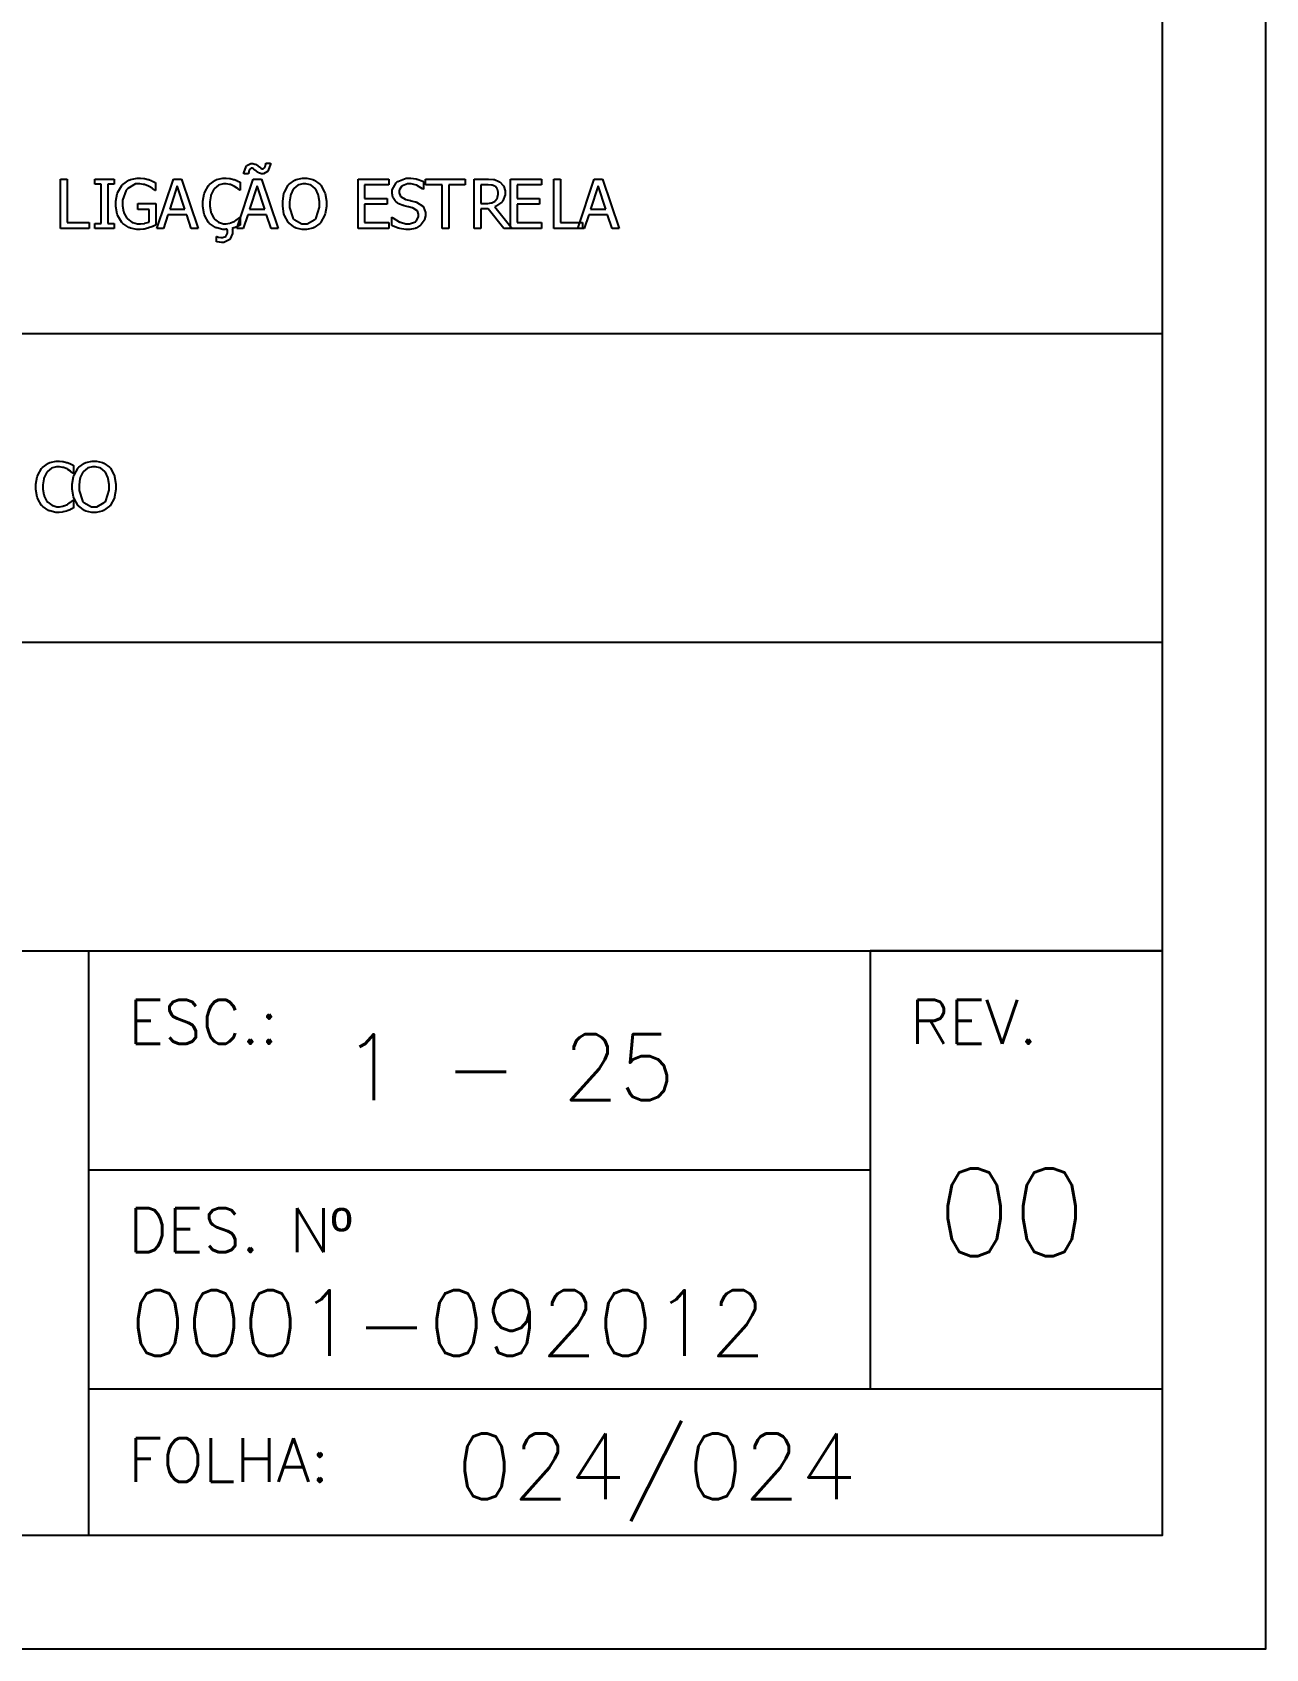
# Model space of a CAD drawing. Header units: millimetres. Extents: x 1974 to 2099, y 1386 to 1555.
# Drawn here: x 2094.91 to 2099.13, y 1470.58 to 1476.12 of the extents above; entities that cross this region are included whole.
import ezdxf

# ---------------------------------------------------------------- set-up
doc = ezdxf.new("R2010")
doc.units = ezdxf.units.MM
for name, color, linetype in [('MARGEM', 1, 'Continuous'), ('TEXTO', 4, 'Continuous'), ('TIMBRE', 7, 'Continuous')]:
    doc.layers.add(name, color=color, linetype=linetype)
doc.styles.add('ROMANS', font='romans.shx', dxfattribs={"height": 37})

msp = doc.modelspace()

# ---------------------------------------------------------------- linework, layer by layer
msp.add_line((2098.7779, 1472.9723), (2097.7779, 1472.9723))
at = {"layer": 'MARGEM', "color": 7}
msp.add_lwpolyline([(2069.4316, 1470.5843), (2099.1316, 1470.5843), (2099.1316, 1491.6093), (2069.4316, 1491.6093)], close=True, dxfattribs=at)
at = {"layer": 'TEXTO', "color": 0}
for p, q in [((2095.6342, 1475.6323), (2095.6344, 1475.6352)), ((2095.6503, 1475.6323), (2095.6342, 1475.6323)), ((2095.6344, 1475.6352), (2095.6417, 1475.6572)), ((2095.6417, 1475.6572), (2095.6429, 1475.6587)), ((2095.6429, 1475.6587), (2095.6441, 1475.6602)), ((2095.6441, 1475.6602), (2095.6576, 1475.6676)), ((2095.6526, 1475.6452), (2095.6503, 1475.6338)), ((2095.6503, 1475.6338), (2095.6503, 1475.6323)), ((2095.6528, 1475.6461), (2095.6526, 1475.6452)), ((2095.6534, 1475.6469), (2095.6528, 1475.6461)), ((2095.6588, 1475.6511), (2095.6534, 1475.6469)), ((2095.6576, 1475.6676), (2095.6623, 1475.6676)), ((2095.6608, 1475.6511), (2095.6588, 1475.6511)), ((2095.6623, 1475.6511), (2095.6608, 1475.6511)), ((2095.6623, 1475.6676), (2095.6648, 1475.6676)), ((2095.6672, 1475.6492), (2095.6623, 1475.6511)), ((2095.6648, 1475.6676), (2095.672, 1475.6658)), ((2095.6677, 1475.6487), (2095.6672, 1475.6492)), ((2095.6685, 1475.6483), (2095.6677, 1475.6487)), ((2095.6757, 1475.6424), (2095.6685, 1475.6483)), ((2095.672, 1475.6658), (2095.6729, 1475.6654)), ((2095.6729, 1475.6654), (2095.6737, 1475.6651)), ((2095.6737, 1475.6651), (2095.6817, 1475.6597)), ((2095.6765, 1475.6416), (2095.6757, 1475.6424)), ((2095.6772, 1475.6409), (2095.6765, 1475.6416)), ((2095.6854, 1475.6353), (2095.6772, 1475.6409)), ((2095.6817, 1475.6597), (2095.6827, 1475.6589)), ((2095.6827, 1475.6589), (2095.6834, 1475.6582)), ((2095.6834, 1475.6582), (2095.6906, 1475.6525)), ((2095.6861, 1475.6349), (2095.6854, 1475.6353)), ((2095.6871, 1475.6346), (2095.6861, 1475.6349)), ((2095.6943, 1475.6328), (2095.6871, 1475.6346)), ((2095.6906, 1475.6525), (2095.6913, 1475.6521)), ((2095.6913, 1475.6521), (2095.6921, 1475.6517)), ((2095.6921, 1475.6517), (2095.6968, 1475.6498)), ((2095.697, 1475.6328), (2095.6943, 1475.6328)), ((2095.6968, 1475.6498), (2095.6986, 1475.6498)), ((2095.7015, 1475.6328), (2095.697, 1475.6328)), ((2095.6986, 1475.6498), (2095.7005, 1475.6498)), ((2095.7005, 1475.6498), (2095.7057, 1475.6541)), ((2095.7152, 1475.6402), (2095.7015, 1475.6328)), ((2095.7057, 1475.6541), (2095.7062, 1475.6549)), ((2095.7062, 1475.6549), (2095.7067, 1475.6558)), ((2095.7067, 1475.6558), (2095.709, 1475.6668)), ((2095.709, 1475.6668), (2095.7092, 1475.6682)), ((2095.7092, 1475.6682), (2095.7251, 1475.6682)), ((2095.7092, 1475.6682), (2095.7092, 1475.6682)), ((2095.7164, 1475.6416), (2095.7152, 1475.6402)), ((2095.7176, 1475.6432), (2095.7164, 1475.6416)), ((2095.7249, 1475.6653), (2095.7176, 1475.6432)), ((2095.7251, 1475.6682), (2095.7249, 1475.6653)), ((2095.0066, 1475.4453), (2095.0066, 1475.6142)), ((2095.0066, 1475.6142), (2095.029, 1475.6142)), ((2095.029, 1475.6142), (2095.029, 1475.4653)), ((2095.1241, 1475.5969), (2095.1241, 1475.6142)), ((2095.1241, 1475.6142), (2095.1896, 1475.6142)), ((2095.1457, 1475.5969), (2095.1241, 1475.5969)), ((2095.1457, 1475.4625), (2095.1457, 1475.5969)), ((2095.1896, 1475.5969), (2095.1683, 1475.5969)), ((2095.1683, 1475.5969), (2095.1683, 1475.4625)), ((2095.1896, 1475.6142), (2095.1896, 1475.5969)), ((2095.2023, 1475.5691), (2095.216, 1475.5922)), ((2095.216, 1475.5922), (2095.2177, 1475.5941)), ((2095.2177, 1475.5941), (2095.2194, 1475.5959)), ((2095.2316, 1475.5764), (2095.2189, 1475.5421)), ((2095.2194, 1475.5959), (2095.2405, 1475.6103)), ((2095.2341, 1475.5794), (2095.2316, 1475.5764)), ((2095.2366, 1475.5825), (2095.2341, 1475.5794)), ((2095.2636, 1475.5978), (2095.2366, 1475.5825)), ((2095.2405, 1475.6103), (2095.2431, 1475.6113)), ((2095.2431, 1475.6113), (2095.2457, 1475.6123)), ((2095.2457, 1475.6123), (2095.2683, 1475.6173)), ((2095.2733, 1475.5978), (2095.2636, 1475.5978)), ((2095.2683, 1475.6173), (2095.2761, 1475.6173)), ((2095.2779, 1475.5978), (2095.2733, 1475.5978)), ((2095.2761, 1475.6173), (2095.2803, 1475.6173)), ((2095.2909, 1475.5959), (2095.2779, 1475.5978)), ((2095.2803, 1475.6173), (2095.2912, 1475.6162)), ((2095.2925, 1475.5955), (2095.2909, 1475.5959)), ((2095.2912, 1475.6162), (2095.2925, 1475.616)), ((2095.2925, 1475.616), (2095.2937, 1475.6158)), ((2095.294, 1475.5952), (2095.2925, 1475.5955)), ((2095.2937, 1475.6158), (2095.3062, 1475.613)), ((2095.3071, 1475.5905), (2095.294, 1475.5952)), ((2095.3062, 1475.613), (2095.3073, 1475.6126)), ((2095.3081, 1475.5899), (2095.3071, 1475.5905)), ((2095.3073, 1475.6126), (2095.3083, 1475.6123)), ((2095.3096, 1475.5893), (2095.3081, 1475.5899)), ((2095.3083, 1475.6123), (2095.319, 1475.6084)), ((2095.32, 1475.5832), (2095.3096, 1475.5893)), ((2095.319, 1475.6084), (2095.3203, 1475.6079)), ((2095.3208, 1475.5826), (2095.32, 1475.5832)), ((2095.3203, 1475.6079), (2095.3213, 1475.6074)), ((2095.3215, 1475.5821), (2095.3208, 1475.5826)), ((2095.3213, 1475.6074), (2095.3307, 1475.6031)), ((2095.3288, 1475.5762), (2095.3215, 1475.5821)), ((2095.3307, 1475.6031), (2095.3315, 1475.6027)), ((2095.3315, 1475.6027), (2095.3315, 1475.5755)), ((2095.3362, 1475.4453), (2095.393, 1475.6142)), ((2095.4062, 1475.5913), (2095.3804, 1475.5116)), ((2095.393, 1475.6142), (2095.4206, 1475.6142)), ((2095.4323, 1475.5116), (2095.4062, 1475.5913)), ((2095.4206, 1475.6142), (2095.4777, 1475.4453)), ((2095.4998, 1475.5691), (2095.513, 1475.592)), ((2095.513, 1475.592), (2095.5147, 1475.594)), ((2095.5147, 1475.594), (2095.5165, 1475.5959)), ((2095.5165, 1475.5959), (2095.5364, 1475.6103)), ((2095.5309, 1475.5792), (2095.5217, 1475.5612)), ((2095.5321, 1475.5806), (2095.5309, 1475.5792)), ((2095.5331, 1475.5821), (2095.5321, 1475.5806)), ((2095.5473, 1475.5929), (2095.5331, 1475.5821)), ((2095.5364, 1475.6103), (2095.5386, 1475.6113)), ((2095.5386, 1475.6113), (2095.5408, 1475.6123)), ((2095.5408, 1475.6123), (2095.5624, 1475.6173)), ((2095.549, 1475.5936), (2095.5473, 1475.5929)), ((2095.5505, 1475.5944), (2095.549, 1475.5936)), ((2095.5642, 1475.598), (2095.5505, 1475.5944)), ((2095.5624, 1475.6173), (2095.5697, 1475.6173)), ((2095.5694, 1475.598), (2095.5642, 1475.598)), ((2095.5736, 1475.598), (2095.5694, 1475.598)), ((2095.5697, 1475.6173), (2095.5736, 1475.6173)), ((2095.5736, 1475.6173), (2095.5843, 1475.6162)), ((2095.5858, 1475.5962), (2095.5736, 1475.598)), ((2095.5843, 1475.6162), (2095.5855, 1475.616)), ((2095.5855, 1475.616), (2095.5868, 1475.6158)), ((2095.587, 1475.5958), (2095.5858, 1475.5962)), ((2095.5868, 1475.6158), (2095.5985, 1475.6132)), ((2095.5882, 1475.5954), (2095.587, 1475.5958)), ((2095.5999, 1475.5906), (2095.5882, 1475.5954)), ((2095.5985, 1475.6132), (2095.5994, 1475.6128)), ((2095.5994, 1475.6128), (2095.6002, 1475.6125)), ((2095.6012, 1475.59), (2095.5999, 1475.5906)), ((2095.6002, 1475.6125), (2095.6096, 1475.609)), ((2095.6022, 1475.5894), (2095.6012, 1475.59)), ((2095.6116, 1475.5831), (2095.6022, 1475.5894)), ((2095.6094, 1475.4453), (2095.6662, 1475.6142)), ((2095.6096, 1475.609), (2095.6106, 1475.6085)), ((2095.6106, 1475.6085), (2095.6113, 1475.6082)), ((2095.6113, 1475.6082), (2095.6208, 1475.6035)), ((2095.6123, 1475.5824), (2095.6116, 1475.5831)), ((2095.6131, 1475.5819), (2095.6123, 1475.5824)), ((2095.6196, 1475.5763), (2095.6131, 1475.5819)), ((2095.6201, 1475.5758), (2095.6196, 1475.5763)), ((2095.6208, 1475.6035), (2095.6218, 1475.6029)), ((2095.6218, 1475.6029), (2095.6218, 1475.5758)), ((2095.6796, 1475.5913), (2095.6536, 1475.5116)), ((2095.6662, 1475.6142), (2095.6938, 1475.6142)), ((2095.7057, 1475.5116), (2095.6796, 1475.5913)), ((2095.6938, 1475.6142), (2095.7509, 1475.4453)), ((2095.773, 1475.5698), (2095.7854, 1475.5929)), ((2095.7854, 1475.5929), (2095.7872, 1475.5947)), ((2095.7872, 1475.5947), (2095.7887, 1475.5967)), ((2095.7887, 1475.5967), (2095.8083, 1475.6109)), ((2095.8028, 1475.5794), (2095.7944, 1475.5614)), ((2095.8041, 1475.5808), (2095.8028, 1475.5794)), ((2095.8054, 1475.5823), (2095.8041, 1475.5808)), ((2095.8187, 1475.5933), (2095.8054, 1475.5823)), ((2095.8083, 1475.6109), (2095.8108, 1475.6118)), ((2095.8108, 1475.6118), (2095.813, 1475.6128)), ((2095.813, 1475.6128), (2095.8344, 1475.6176)), ((2095.8202, 1475.594), (2095.8187, 1475.5933)), ((2095.8217, 1475.5947), (2095.8202, 1475.594)), ((2095.8361, 1475.5982), (2095.8217, 1475.5947)), ((2095.8344, 1475.6176), (2095.8416, 1475.6176)), ((2095.8416, 1475.5982), (2095.8361, 1475.5982)), ((2095.8416, 1475.6176), (2095.8493, 1475.6176)), ((2095.8465, 1475.5982), (2095.8416, 1475.5982)), ((2095.8612, 1475.5947), (2095.8465, 1475.5982)), ((2095.8493, 1475.6176), (2095.8701, 1475.6127)), ((2095.8629, 1475.5939), (2095.8612, 1475.5947)), ((2095.8644, 1475.5932), (2095.8629, 1475.5939)), ((2095.8779, 1475.5822), (2095.8644, 1475.5932)), ((2095.8701, 1475.6127), (2095.8727, 1475.6116)), ((2095.8727, 1475.6116), (2095.8748, 1475.6107)), ((2095.8748, 1475.6107), (2095.8942, 1475.5966)), ((2095.8791, 1475.5808), (2095.8779, 1475.5822)), ((2095.8801, 1475.5794), (2095.8791, 1475.5808)), ((2095.8885, 1475.5616), (2095.8801, 1475.5794)), ((2095.8942, 1475.5966), (2095.896, 1475.5947)), ((2095.896, 1475.5947), (2095.8974, 1475.5929)), ((2095.896, 1475.5947), (2095.896, 1475.5947)), ((2095.8974, 1475.5929), (2095.9101, 1475.57)), ((2096.0249, 1475.4453), (2096.0249, 1475.6142)), ((2096.0249, 1475.6142), (2096.1304, 1475.6142)), ((2096.1304, 1475.5942), (2096.0473, 1475.5942)), ((2096.0473, 1475.5942), (2096.0473, 1475.5479)), ((2096.1304, 1475.6142), (2096.1304, 1475.5942)), ((2096.1419, 1475.5775), (2096.1552, 1475.6011)), ((2096.1419, 1475.5688), (2096.1419, 1475.5775)), ((2096.1552, 1475.6011), (2096.158, 1475.6033)), ((2096.158, 1475.6033), (2096.1605, 1475.6056)), ((2096.1605, 1475.6056), (2096.189, 1475.6173)), ((2096.1731, 1475.5893), (2096.1652, 1475.5758)), ((2096.1749, 1475.5905), (2096.1731, 1475.5893)), ((2096.1764, 1475.5917), (2096.1749, 1475.5905)), ((2096.1938, 1475.5978), (2096.1764, 1475.5917)), ((2096.189, 1475.6173), (2096.1988, 1475.6173)), ((2096.2002, 1475.5978), (2096.1938, 1475.5978)), ((2096.1988, 1475.6173), (2096.2054, 1475.6173)), ((2096.2061, 1475.5978), (2096.2002, 1475.5978)), ((2096.2054, 1475.6173), (2096.2233, 1475.6148)), ((2096.2245, 1475.5933), (2096.2061, 1475.5978)), ((2096.2233, 1475.6148), (2096.2256, 1475.6144)), ((2096.2266, 1475.5923), (2096.2245, 1475.5933)), ((2096.2256, 1475.6144), (2096.2275, 1475.614)), ((2096.2285, 1475.5915), (2096.2266, 1475.5923)), ((2096.2275, 1475.614), (2096.2471, 1475.6072)), ((2096.2459, 1475.5807), (2096.2285, 1475.5915)), ((2096.2471, 1475.5794), (2096.2459, 1475.5807)), ((2096.2471, 1475.6072), (2096.2489, 1475.6063)), ((2096.2489, 1475.5794), (2096.2471, 1475.5794)), ((2096.2489, 1475.6063), (2096.2489, 1475.5794)), ((2096.2561, 1475.5942), (2096.2561, 1475.6142)), ((2096.2561, 1475.6142), (2096.3919, 1475.6142)), ((2096.3127, 1475.5942), (2096.2561, 1475.5942)), ((2096.3127, 1475.4453), (2096.3127, 1475.5942)), ((2096.3919, 1475.5942), (2096.335, 1475.5942)), ((2096.335, 1475.5942), (2096.335, 1475.4453)), ((2096.3919, 1475.6142), (2096.3919, 1475.5942)), ((2096.4223, 1475.4453), (2096.4223, 1475.6142)), ((2096.4223, 1475.6142), (2096.4657, 1475.6142)), ((2096.467, 1475.5948), (2096.4446, 1475.5948)), ((2096.4446, 1475.5948), (2096.4446, 1475.5311)), ((2096.4657, 1475.6142), (2096.4717, 1475.6142)), ((2096.4704, 1475.5948), (2096.467, 1475.5948)), ((2096.4816, 1475.5939), (2096.4704, 1475.5948)), ((2096.4717, 1475.6142), (2096.4885, 1475.6129)), ((2096.4826, 1475.5936), (2096.4816, 1475.5939)), ((2096.4836, 1475.5934), (2096.4826, 1475.5936)), ((2096.493, 1475.5897), (2096.4836, 1475.5934)), ((2096.4885, 1475.6129), (2096.4901, 1475.6126)), ((2096.4901, 1475.6126), (2096.4915, 1475.6124)), ((2096.4915, 1475.6124), (2096.5072, 1475.6062)), ((2096.4938, 1475.5891), (2096.493, 1475.5897)), ((2096.4948, 1475.5885), (2096.4938, 1475.5891)), ((2096.5015, 1475.5807), (2096.4948, 1475.5885)), ((2096.5017, 1475.5797), (2096.5015, 1475.5807)), ((2096.5022, 1475.5788), (2096.5017, 1475.5797)), ((2096.5044, 1475.5699), (2096.5022, 1475.5788)), ((2096.5072, 1475.6062), (2096.5087, 1475.6052)), ((2096.5087, 1475.6052), (2096.5101, 1475.6044)), ((2096.5101, 1475.6044), (2096.5218, 1475.5921)), ((2096.5218, 1475.5921), (2096.5228, 1475.5906)), ((2096.5228, 1475.5906), (2096.5236, 1475.5891)), ((2096.5236, 1475.5891), (2096.528, 1475.5736)), ((2096.5464, 1475.4453), (2096.5464, 1475.6142)), ((2096.5464, 1475.6142), (2096.6522, 1475.6142)), ((2096.6522, 1475.5942), (2096.569, 1475.5942)), ((2096.569, 1475.5942), (2096.569, 1475.5479)), ((2096.6522, 1475.6142), (2096.6522, 1475.5942)), ((2096.6954, 1475.4453), (2096.6954, 1475.6142)), ((2096.6954, 1475.6142), (2096.7178, 1475.6142)), ((2096.7178, 1475.6142), (2096.7178, 1475.4653)), ((2096.7767, 1475.4453), (2096.8336, 1475.6142)), ((2096.8467, 1475.5913), (2096.8209, 1475.5116)), ((2096.8336, 1475.6142), (2096.8611, 1475.6142)), ((2096.8728, 1475.5116), (2096.8467, 1475.5913)), ((2096.8611, 1475.6142), (2096.9182, 1475.4453)), ((2095.1956, 1475.5391), (2095.2003, 1475.5638)), ((2095.1956, 1475.5298), (2095.1956, 1475.5391)), ((2095.1956, 1475.521), (2095.1956, 1475.5298)), ((2095.2003, 1475.4945), (2095.1956, 1475.521)), ((2095.2003, 1475.5638), (2095.2013, 1475.5664)), ((2095.2013, 1475.5664), (2095.2023, 1475.5691)), ((2095.2189, 1475.5421), (2095.2189, 1475.5305)), ((2095.2189, 1475.5305), (2095.2189, 1475.5232)), ((2095.2189, 1475.5232), (2095.2224, 1475.503)), ((2095.2709, 1475.5104), (2095.2709, 1475.5302)), ((2095.2709, 1475.5302), (2095.3322, 1475.5302)), ((2095.3295, 1475.5755), (2095.3288, 1475.5762)), ((2095.3315, 1475.5755), (2095.3295, 1475.5755)), ((2095.3322, 1475.5302), (2095.3322, 1475.4565)), ((2095.4936, 1475.5389), (2095.4981, 1475.5639)), ((2095.4936, 1475.5295), (2095.4936, 1475.5389)), ((2095.4936, 1475.5208), (2095.4936, 1475.5295)), ((2095.4981, 1475.5639), (2095.4991, 1475.5665)), ((2095.4991, 1475.5665), (2095.4998, 1475.5691)), ((2095.5205, 1475.5568), (2095.517, 1475.5365)), ((2095.517, 1475.5365), (2095.517, 1475.5295)), ((2095.517, 1475.5295), (2095.517, 1475.5221)), ((2095.517, 1475.5221), (2095.5205, 1475.5018)), ((2095.5209, 1475.559), (2095.5205, 1475.5568)), ((2095.5217, 1475.5612), (2095.5209, 1475.559)), ((2095.6218, 1475.5758), (2095.6201, 1475.5758)), ((2095.7669, 1475.5391), (2095.7713, 1475.5645)), ((2095.7669, 1475.5296), (2095.7669, 1475.5391)), ((2095.7669, 1475.5211), (2095.7669, 1475.5296)), ((2095.7713, 1475.4952), (2095.7669, 1475.5211)), ((2095.7713, 1475.5645), (2095.7723, 1475.5671)), ((2095.7723, 1475.5671), (2095.773, 1475.5698)), ((2095.7932, 1475.557), (2095.7902, 1475.5366)), ((2095.7902, 1475.5366), (2095.7902, 1475.5296)), ((2095.7902, 1475.5296), (2095.7902, 1475.517)), ((2095.7939, 1475.5591), (2095.7932, 1475.557)), ((2095.7944, 1475.5614), (2095.7939, 1475.5591)), ((2095.8893, 1475.5594), (2095.8885, 1475.5616)), ((2095.8898, 1475.5572), (2095.8893, 1475.5594)), ((2095.893, 1475.5371), (2095.8898, 1475.5572)), ((2095.893, 1475.5296), (2095.893, 1475.5371)), ((2095.893, 1475.5177), (2095.893, 1475.5296)), ((2095.893, 1475.5296), (2095.893, 1475.5296)), ((2095.9101, 1475.57), (2095.9109, 1475.5672)), ((2095.9109, 1475.5672), (2095.9119, 1475.5645)), ((2095.9119, 1475.5645), (2095.9163, 1475.5384)), ((2095.9163, 1475.5384), (2095.9163, 1475.5296)), ((2095.9163, 1475.5296), (2095.9163, 1475.5204)), ((2096.0473, 1475.5479), (2096.1247, 1475.5479)), ((2096.1247, 1475.5279), (2096.0473, 1475.5279)), ((2096.0473, 1475.5279), (2096.0473, 1475.4653)), ((2096.1247, 1475.5479), (2096.1247, 1475.5279)), ((2096.1419, 1475.5649), (2096.1419, 1475.5688)), ((2096.1443, 1475.5527), (2096.1419, 1475.5649)), ((2096.1448, 1475.5515), (2096.1443, 1475.5527)), ((2096.1453, 1475.5502), (2096.1448, 1475.5515)), ((2096.152, 1475.5394), (2096.1453, 1475.5502)), ((2096.1528, 1475.5384), (2096.152, 1475.5394)), ((2096.1538, 1475.5375), (2096.1528, 1475.5384)), ((2096.164, 1475.5297), (2096.1538, 1475.5375)), ((2096.1652, 1475.5292), (2096.164, 1475.5297)), ((2096.1652, 1475.5758), (2096.1652, 1475.5713)), ((2096.1652, 1475.5713), (2096.1652, 1475.567)), ((2096.1652, 1475.567), (2096.1699, 1475.5552)), ((2096.1662, 1475.5286), (2096.1652, 1475.5292)), ((2096.1793, 1475.5238), (2096.1662, 1475.5286)), ((2096.1699, 1475.5552), (2096.1709, 1475.5541)), ((2096.1709, 1475.5541), (2096.1719, 1475.5531)), ((2096.1719, 1475.5531), (2096.1856, 1475.5454)), ((2096.1809, 1475.5234), (2096.1793, 1475.5238)), ((2096.1824, 1475.5231), (2096.1809, 1475.5234)), ((2096.196, 1475.5198), (2096.1824, 1475.5231)), ((2096.1856, 1475.5454), (2096.1873, 1475.5449)), ((2096.1873, 1475.5449), (2096.1885, 1475.5446)), ((2096.1885, 1475.5446), (2096.2032, 1475.5409)), ((2096.2032, 1475.5409), (2096.2049, 1475.5405)), ((2096.2049, 1475.5405), (2096.2064, 1475.5401)), ((2096.2064, 1475.5401), (2096.2208, 1475.5364)), ((2096.2208, 1475.5364), (2096.2221, 1475.536)), ((2096.2221, 1475.536), (2096.2248, 1475.5351)), ((2096.2248, 1475.5351), (2096.2461, 1475.5217)), ((2096.2461, 1475.5217), (2096.2474, 1475.5199)), ((2096.4446, 1475.5311), (2096.4644, 1475.5311)), ((2096.4644, 1475.5311), (2096.4687, 1475.5311)), ((2096.4687, 1475.5311), (2096.4804, 1475.5326)), ((2096.4804, 1475.5326), (2096.4818, 1475.5328)), ((2096.4818, 1475.5328), (2096.4831, 1475.5332)), ((2096.4831, 1475.5332), (2096.494, 1475.539)), ((2096.494, 1475.539), (2096.495, 1475.5399)), ((2096.495, 1475.5399), (2096.4958, 1475.5407)), ((2096.5169, 1475.5352), (2096.4955, 1475.5199)), ((2096.4958, 1475.5407), (2096.5017, 1475.5501)), ((2096.5017, 1475.5501), (2096.5022, 1475.5512)), ((2096.5022, 1475.5512), (2096.5025, 1475.5523)), ((2096.5025, 1475.5523), (2096.5044, 1475.5631)), ((2096.5044, 1475.5666), (2096.5044, 1475.5699)), ((2096.5044, 1475.5631), (2096.5044, 1475.5666)), ((2096.5044, 1475.5666), (2096.5044, 1475.5666)), ((2096.5186, 1475.5372), (2096.5169, 1475.5352)), ((2096.5201, 1475.5394), (2096.5186, 1475.5372)), ((2096.528, 1475.5606), (2096.5201, 1475.5394)), ((2096.528, 1475.5736), (2096.528, 1475.5684)), ((2096.528, 1475.5684), (2096.528, 1475.5606)), ((2096.569, 1475.5479), (2096.6463, 1475.5479)), ((2096.6463, 1475.5279), (2096.569, 1475.5279)), ((2096.569, 1475.5279), (2096.569, 1475.4653)), ((2096.6463, 1475.5479), (2096.6463, 1475.5279)), ((2095.2013, 1475.4917), (2095.2003, 1475.4945)), ((2095.2023, 1475.489), (2095.2013, 1475.4917)), ((2095.2158, 1475.4659), (2095.2023, 1475.489)), ((2095.2177, 1475.464), (2095.2158, 1475.4659)), ((2095.2224, 1475.503), (2095.2229, 1475.5008)), ((2095.2229, 1475.5008), (2095.2236, 1475.4988)), ((2095.2236, 1475.4988), (2095.2331, 1475.4809)), ((2095.2331, 1475.4809), (2095.2343, 1475.4793)), ((2095.2343, 1475.4793), (2095.2356, 1475.4778)), ((2095.2356, 1475.4778), (2095.2503, 1475.4667)), ((2095.2503, 1475.4667), (2095.252, 1475.4659)), ((2095.252, 1475.4659), (2095.2537, 1475.4653)), ((2095.3099, 1475.5104), (2095.2709, 1475.5104)), ((2095.2955, 1475.463), (2095.3088, 1475.4664)), ((2095.3088, 1475.4664), (2095.3099, 1475.4668)), ((2095.3099, 1475.4668), (2095.3099, 1475.5104)), ((2095.3739, 1475.4924), (2095.3588, 1475.4453)), ((2095.4388, 1475.4924), (2095.3739, 1475.4924)), ((2095.3804, 1475.5116), (2095.4323, 1475.5116)), ((2095.3804, 1475.5116), (2095.3804, 1475.5116)), ((2095.4539, 1475.4453), (2095.4388, 1475.4924)), ((2095.4981, 1475.4945), (2095.4936, 1475.5208)), ((2095.4991, 1475.4917), (2095.4981, 1475.4945)), ((2095.5001, 1475.489), (2095.4991, 1475.4917)), ((2095.5133, 1475.4661), (2095.5001, 1475.489)), ((2095.515, 1475.4643), (2095.5133, 1475.4661)), ((2095.5205, 1475.5018), (2095.5212, 1475.4997)), ((2095.5212, 1475.4997), (2095.5219, 1475.4976)), ((2095.5219, 1475.4976), (2095.5314, 1475.48)), ((2095.5314, 1475.48), (2095.5326, 1475.4785)), ((2095.5326, 1475.4785), (2095.5339, 1475.4772)), ((2095.5339, 1475.4772), (2095.5476, 1475.4666)), ((2095.5476, 1475.4666), (2095.5492, 1475.4658)), ((2095.5492, 1475.4658), (2095.5508, 1475.4652)), ((2095.5887, 1475.4644), (2095.6012, 1475.4694)), ((2095.6012, 1475.4694), (2095.6022, 1475.47)), ((2095.6022, 1475.47), (2095.6032, 1475.4706)), ((2095.6032, 1475.4706), (2095.6121, 1475.4766)), ((2095.6121, 1475.4766), (2095.6131, 1475.4772)), ((2095.6131, 1475.4772), (2095.6136, 1475.4778)), ((2095.6136, 1475.4778), (2095.6198, 1475.4831)), ((2095.6198, 1475.4831), (2095.6201, 1475.4835)), ((2095.6201, 1475.4835), (2095.6218, 1475.4835)), ((2095.6218, 1475.4835), (2095.6218, 1475.4567)), ((2095.6474, 1475.4924), (2095.632, 1475.4453)), ((2095.7119, 1475.4924), (2095.6474, 1475.4924)), ((2095.6536, 1475.5116), (2095.7057, 1475.5116)), ((2095.6536, 1475.5116), (2095.6536, 1475.5116)), ((2095.7271, 1475.4453), (2095.7119, 1475.4924)), ((2095.7721, 1475.4924), (2095.7713, 1475.4952)), ((2095.773, 1475.4897), (2095.7721, 1475.4924)), ((2095.7854, 1475.4667), (2095.773, 1475.4897)), ((2095.7869, 1475.4648), (2095.7854, 1475.4667)), ((2095.7902, 1475.517), (2095.8018, 1475.4817)), ((2095.8018, 1475.4817), (2095.8041, 1475.4787)), ((2095.8041, 1475.4787), (2095.8066, 1475.4758)), ((2095.8066, 1475.4758), (2095.8329, 1475.4612)), ((2095.851, 1475.4612), (2095.8766, 1475.4758)), ((2095.8766, 1475.4758), (2095.8791, 1475.4787)), ((2095.8791, 1475.4787), (2095.8813, 1475.4817)), ((2095.8813, 1475.4817), (2095.893, 1475.5177)), ((2095.8977, 1475.4667), (2095.896, 1475.4648)), ((2095.9101, 1475.4899), (2095.8977, 1475.4667)), ((2095.9111, 1475.4926), (2095.9101, 1475.4899)), ((2095.9119, 1475.4954), (2095.9111, 1475.4926)), ((2095.9163, 1475.5204), (2095.9119, 1475.4954)), ((2096.1406, 1475.4553), (2096.1406, 1475.4835)), ((2096.1406, 1475.4835), (2096.1421, 1475.4835)), ((2096.1421, 1475.4835), (2096.1441, 1475.4817)), ((2096.1441, 1475.4817), (2096.165, 1475.4683)), ((2096.165, 1475.4683), (2096.1674, 1475.4673)), ((2096.1674, 1475.4673), (2096.1697, 1475.4664)), ((2096.1697, 1475.4664), (2096.1883, 1475.4615)), ((2096.197, 1475.5195), (2096.196, 1475.5198)), ((2096.198, 1475.5193), (2096.197, 1475.5195)), ((2096.2099, 1475.5161), (2096.198, 1475.5193)), ((2096.2014, 1475.4615), (2096.2211, 1475.4681)), ((2096.2114, 1475.5157), (2096.2099, 1475.5161)), ((2096.2131, 1475.5152), (2096.2114, 1475.5157)), ((2096.2263, 1475.5073), (2096.2131, 1475.5152)), ((2096.2211, 1475.4681), (2096.2225, 1475.4693)), ((2096.2225, 1475.4693), (2096.224, 1475.4707)), ((2096.224, 1475.4707), (2096.2323, 1475.485)), ((2096.2273, 1475.5063), (2096.2263, 1475.5073)), ((2096.228, 1475.5052), (2096.2273, 1475.5063)), ((2096.2323, 1475.494), (2096.228, 1475.5052)), ((2096.2323, 1475.4898), (2096.2323, 1475.494)), ((2096.2323, 1475.485), (2096.2323, 1475.4898)), ((2096.2509, 1475.4723), (2096.2414, 1475.4586)), ((2096.2474, 1475.5199), (2096.2489, 1475.5181)), ((2096.2489, 1475.5181), (2096.2556, 1475.4996)), ((2096.2516, 1475.4739), (2096.2509, 1475.4723)), ((2096.2521, 1475.4755), (2096.2516, 1475.4739)), ((2096.2556, 1475.4885), (2096.2521, 1475.4755)), ((2096.2556, 1475.4996), (2096.2556, 1475.4934)), ((2096.2556, 1475.4934), (2096.2556, 1475.4885)), ((2096.4704, 1475.5124), (2096.4446, 1475.5124)), ((2096.4446, 1475.5124), (2096.4446, 1475.4453)), ((2096.5238, 1475.4453), (2096.4704, 1475.5124)), ((2096.4955, 1475.5199), (2096.493, 1475.5188)), ((2096.493, 1475.5188), (2096.5529, 1475.4453)), ((2096.493, 1475.5188), (2096.493, 1475.5188)), ((2096.8144, 1475.4924), (2096.7993, 1475.4453)), ((2096.8792, 1475.4924), (2096.8144, 1475.4924)), ((2096.8209, 1475.5116), (2096.8728, 1475.5116)), ((2096.8209, 1475.5116), (2096.8209, 1475.5116)), ((2096.8944, 1475.4453), (2096.8792, 1475.4924)), ((2095.1045, 1475.4453), (2095.0066, 1475.4453)), ((2095.029, 1475.4653), (2095.1045, 1475.4653)), ((2095.1045, 1475.4653), (2095.1045, 1475.4453)), ((2095.1045, 1475.4653), (2095.1045, 1475.4653)), ((2095.1241, 1475.4453), (2095.1241, 1475.4625)), ((2095.1241, 1475.4625), (2095.1457, 1475.4625)), ((2095.1896, 1475.4453), (2095.1241, 1475.4453)), ((2095.1683, 1475.4625), (2095.1896, 1475.4625)), ((2095.1896, 1475.4625), (2095.1896, 1475.4453)), ((2095.1896, 1475.4625), (2095.1896, 1475.4625)), ((2095.2194, 1475.4621), (2095.2177, 1475.464)), ((2095.2405, 1475.4484), (2095.2194, 1475.4621)), ((2095.2431, 1475.4474), (2095.2405, 1475.4484)), ((2095.2455, 1475.4465), (2095.2431, 1475.4474)), ((2095.2676, 1475.442), (2095.2455, 1475.4465)), ((2095.2537, 1475.4653), (2095.2696, 1475.4613)), ((2095.2761, 1475.442), (2095.2676, 1475.442)), ((2095.2696, 1475.4613), (2095.2751, 1475.4613)), ((2095.2751, 1475.4613), (2095.2798, 1475.4613)), ((2095.2795, 1475.442), (2095.2761, 1475.442)), ((2095.2761, 1475.442), (2095.2761, 1475.442)), ((2095.2909, 1475.443), (2095.2795, 1475.442)), ((2095.2798, 1475.4613), (2095.2925, 1475.4625)), ((2095.2922, 1475.4432), (2095.2909, 1475.443)), ((2095.2932, 1475.4434), (2095.2922, 1475.4432)), ((2095.2925, 1475.4625), (2095.294, 1475.4627)), ((2095.3057, 1475.4465), (2095.2932, 1475.4434)), ((2095.294, 1475.4627), (2095.2955, 1475.463)), ((2095.3071, 1475.4469), (2095.3057, 1475.4465)), ((2095.3081, 1475.4472), (2095.3071, 1475.4469)), ((2095.3193, 1475.4511), (2095.3081, 1475.4472)), ((2095.3205, 1475.4516), (2095.3193, 1475.4511)), ((2095.3218, 1475.4521), (2095.3205, 1475.4516)), ((2095.3315, 1475.4562), (2095.3218, 1475.4521)), ((2095.3322, 1475.4565), (2095.3315, 1475.4562)), ((2095.3588, 1475.4453), (2095.3362, 1475.4453)), ((2095.3588, 1475.4453), (2095.3588, 1475.4453)), ((2095.4777, 1475.4453), (2095.4539, 1475.4453)), ((2095.5165, 1475.4625), (2095.515, 1475.4643)), ((2095.5366, 1475.4488), (2095.5165, 1475.4625)), ((2095.5388, 1475.4478), (2095.5366, 1475.4488)), ((2095.5411, 1475.4469), (2095.5388, 1475.4478)), ((2095.5398, 1475.4), (2095.5398, 1475.4181)), ((2095.5398, 1475.4181), (2095.5408, 1475.4181)), ((2095.5408, 1475.4181), (2095.5411, 1475.4179)), ((2095.5617, 1475.4422), (2095.5411, 1475.4469)), ((2095.5411, 1475.4179), (2095.5473, 1475.4159)), ((2095.5473, 1475.4159), (2095.548, 1475.4156)), ((2095.548, 1475.4156), (2095.5488, 1475.4154)), ((2095.5488, 1475.4154), (2095.555, 1475.4143)), ((2095.5508, 1475.4652), (2095.5647, 1475.4615)), ((2095.555, 1475.4143), (2095.557, 1475.4143)), ((2095.557, 1475.4143), (2095.5609, 1475.4143)), ((2095.5609, 1475.4143), (2095.5718, 1475.4181)), ((2095.5694, 1475.4422), (2095.5617, 1475.4422)), ((2095.5647, 1475.4615), (2095.5694, 1475.4615)), ((2095.5694, 1475.4615), (2095.5739, 1475.4615)), ((2095.5704, 1475.4422), (2095.5694, 1475.4422)), ((2095.5694, 1475.4422), (2095.5694, 1475.4422)), ((2095.5734, 1475.4423), (2095.5704, 1475.4422)), ((2095.5718, 1475.4181), (2095.5726, 1475.4188)), ((2095.5726, 1475.4188), (2095.5734, 1475.4196)), ((2095.5736, 1475.4423), (2095.5734, 1475.4423)), ((2095.5734, 1475.4196), (2095.5776, 1475.4297)), ((2095.5744, 1475.4423), (2095.5736, 1475.4423)), ((2095.5739, 1475.4615), (2095.5861, 1475.4636)), ((2095.5771, 1475.4425), (2095.5744, 1475.4423)), ((2095.5773, 1475.4425), (2095.5771, 1475.4425)), ((2095.5773, 1475.4421), (2095.5773, 1475.4425)), ((2095.5776, 1475.4378), (2095.5773, 1475.4421)), ((2095.5776, 1475.4374), (2095.5776, 1475.4378)), ((2095.5776, 1475.4366), (2095.5776, 1475.4374)), ((2095.5776, 1475.4342), (2095.5776, 1475.4366)), ((2095.5776, 1475.4331), (2095.5776, 1475.4342)), ((2095.5776, 1475.4297), (2095.5776, 1475.4331)), ((2095.5861, 1475.4636), (2095.5875, 1475.464)), ((2095.5949, 1475.4284), (2095.5873, 1475.4095)), ((2095.5875, 1475.464), (2095.5887, 1475.4644)), ((2095.5965, 1475.4461), (2095.5944, 1475.4457)), ((2095.5944, 1475.4457), (2095.5944, 1475.4456)), ((2095.5944, 1475.4456), (2095.5944, 1475.4454)), ((2095.5944, 1475.4454), (2095.5947, 1475.4417)), ((2095.5947, 1475.4417), (2095.5947, 1475.4412)), ((2095.5947, 1475.4412), (2095.5947, 1475.4408)), ((2095.5947, 1475.4408), (2095.5949, 1475.4366)), ((2095.5949, 1475.4366), (2095.5949, 1475.4352)), ((2095.5949, 1475.4352), (2095.5949, 1475.4284)), ((2095.5967, 1475.4462), (2095.5965, 1475.4461)), ((2095.597, 1475.4463), (2095.5967, 1475.4462)), ((2095.5992, 1475.4471), (2095.597, 1475.4463)), ((2095.5994, 1475.4471), (2095.5992, 1475.4471)), ((2095.6007, 1475.4475), (2095.5994, 1475.4471)), ((2095.6104, 1475.4514), (2095.6007, 1475.4475)), ((2095.632, 1475.4453), (2095.6094, 1475.4453)), ((2095.6113, 1475.4518), (2095.6104, 1475.4514)), ((2095.6121, 1475.4521), (2095.6113, 1475.4518)), ((2095.6208, 1475.4563), (2095.6121, 1475.4521)), ((2095.6218, 1475.4567), (2095.6208, 1475.4563)), ((2095.632, 1475.4453), (2095.632, 1475.4453)), ((2095.7509, 1475.4453), (2095.7271, 1475.4453)), ((2095.7887, 1475.4629), (2095.7869, 1475.4648)), ((2095.8083, 1475.4485), (2095.7887, 1475.4629)), ((2095.8108, 1475.4475), (2095.8083, 1475.4485)), ((2095.813, 1475.4466), (2095.8108, 1475.4475)), ((2095.8339, 1475.4418), (2095.813, 1475.4466)), ((2095.8329, 1475.4612), (2095.8416, 1475.4612)), ((2095.8416, 1475.4418), (2095.8339, 1475.4418)), ((2095.8416, 1475.4612), (2095.851, 1475.4612)), ((2095.8485, 1475.4418), (2095.8416, 1475.4418)), ((2095.8696, 1475.4465), (2095.8485, 1475.4418)), ((2095.8719, 1475.4474), (2095.8696, 1475.4465)), ((2095.8741, 1475.4484), (2095.8719, 1475.4474)), ((2095.8942, 1475.4628), (2095.8741, 1475.4484)), ((2095.896, 1475.4648), (2095.8942, 1475.4628)), ((2096.1304, 1475.4453), (2096.0249, 1475.4453)), ((2096.0473, 1475.4653), (2096.1304, 1475.4653)), ((2096.1304, 1475.4653), (2096.1304, 1475.4453)), ((2096.1304, 1475.4453), (2096.1304, 1475.4453)), ((2096.1426, 1475.4545), (2096.1406, 1475.4553)), ((2096.1627, 1475.4467), (2096.1426, 1475.4545)), ((2096.165, 1475.446), (2096.1627, 1475.4467)), ((2096.1669, 1475.4455), (2096.165, 1475.446)), ((2096.1883, 1475.4422), (2096.1669, 1475.4455)), ((2096.1883, 1475.4615), (2096.1945, 1475.4615)), ((2096.1962, 1475.4422), (2096.1883, 1475.4422)), ((2096.1945, 1475.4615), (2096.2014, 1475.4615)), ((2096.2019, 1475.4422), (2096.1962, 1475.4422)), ((2096.1962, 1475.4422), (2096.1962, 1475.4422)), ((2096.2201, 1475.4456), (2096.2019, 1475.4422)), ((2096.2218, 1475.4461), (2096.2201, 1475.4456)), ((2096.2235, 1475.4468), (2096.2218, 1475.4461)), ((2096.2387, 1475.4563), (2096.2235, 1475.4468)), ((2096.2402, 1475.4575), (2096.2387, 1475.4563)), ((2096.2414, 1475.4586), (2096.2402, 1475.4575)), ((2096.335, 1475.4453), (2096.3127, 1475.4453)), ((2096.335, 1475.4453), (2096.335, 1475.4453)), ((2096.4446, 1475.4453), (2096.4223, 1475.4453)), ((2096.5529, 1475.4453), (2096.5238, 1475.4453)), ((2096.6522, 1475.4453), (2096.5464, 1475.4453)), ((2096.569, 1475.4653), (2096.6522, 1475.4653)), ((2096.6522, 1475.4653), (2096.6522, 1475.4453)), ((2096.6522, 1475.4453), (2096.6522, 1475.4453)), ((2096.7933, 1475.4453), (2096.6954, 1475.4453)), ((2096.7178, 1475.4653), (2096.7933, 1475.4653)), ((2096.7993, 1475.4453), (2096.7767, 1475.4453)), ((2096.7933, 1475.4653), (2096.7933, 1475.4453)), ((2096.7933, 1475.4653), (2096.7933, 1475.4653)), ((2096.7993, 1475.4453), (2096.7993, 1475.4453)), ((2096.9182, 1475.4453), (2096.8944, 1475.4453)), ((2095.5406, 1475.3998), (2095.5398, 1475.4)), ((2095.549, 1475.3981), (2095.5406, 1475.3998)), ((2095.55, 1475.3979), (2095.549, 1475.3981)), ((2095.551, 1475.3978), (2095.55, 1475.3979)), ((2095.5575, 1475.3972), (2095.551, 1475.3978)), ((2095.5599, 1475.3972), (2095.5575, 1475.3972)), ((2095.5659, 1475.3972), (2095.5599, 1475.3972)), ((2095.584, 1475.406), (2095.5659, 1475.3972)), ((2095.5855, 1475.4077), (2095.584, 1475.406)), ((2095.5873, 1475.4095), (2095.5855, 1475.4077)), ((2098.7779, 1475.0843), (2069.8934, 1475.0843)), ((2094.945, 1474.6273), (2094.9651, 1474.6417)), ((2094.9651, 1474.6417), (2094.9674, 1474.6427)), ((2094.9674, 1474.6427), (2094.9696, 1474.6437)), ((2094.9696, 1474.6437), (2094.9912, 1474.6486)), ((2094.9912, 1474.6486), (2094.9984, 1474.6486)), ((2094.9984, 1474.6486), (2095.0024, 1474.6486)), ((2095.0024, 1474.6486), (2095.0131, 1474.6476)), ((2095.0131, 1474.6476), (2095.0143, 1474.6474)), ((2095.0143, 1474.6474), (2095.0155, 1474.6472)), ((2095.0155, 1474.6472), (2095.0272, 1474.6446)), ((2095.0272, 1474.6446), (2095.0282, 1474.6442)), ((2095.0282, 1474.6442), (2095.029, 1474.6439)), ((2095.029, 1474.6439), (2095.0384, 1474.6404)), ((2095.0384, 1474.6404), (2095.0394, 1474.6399)), ((2095.0394, 1474.6399), (2095.0401, 1474.6396)), ((2095.0401, 1474.6396), (2095.0496, 1474.6349)), ((2095.0685, 1474.6281), (2095.0881, 1474.6423)), ((2095.0881, 1474.6423), (2095.0906, 1474.6432)), ((2095.0906, 1474.6432), (2095.0928, 1474.6442)), ((2095.0928, 1474.6442), (2095.1142, 1474.6491)), ((2095.1142, 1474.6491), (2095.1214, 1474.6491)), ((2095.1214, 1474.6491), (2095.129, 1474.6491)), ((2095.129, 1474.6491), (2095.1499, 1474.6441)), ((2095.1499, 1474.6441), (2095.1524, 1474.643)), ((2095.1524, 1474.643), (2095.1547, 1474.6421)), ((2095.1547, 1474.6421), (2095.174, 1474.628)), ((2094.9224, 1474.5703), (2094.9269, 1474.5953)), ((2094.9269, 1474.5953), (2094.9279, 1474.5979)), ((2094.9279, 1474.5979), (2094.9286, 1474.6005)), ((2094.9286, 1474.6005), (2094.9418, 1474.6234)), ((2094.9418, 1474.6234), (2094.9435, 1474.6254)), ((2094.9435, 1474.6254), (2094.945, 1474.6273)), ((2094.9492, 1474.5881), (2094.9458, 1474.5678)), ((2094.9497, 1474.5903), (2094.9492, 1474.5881)), ((2094.9505, 1474.5925), (2094.9497, 1474.5903)), ((2094.9596, 1474.6106), (2094.9505, 1474.5925)), ((2094.9609, 1474.612), (2094.9596, 1474.6106)), ((2094.9619, 1474.6135), (2094.9609, 1474.612)), ((2094.976, 1474.6243), (2094.9619, 1474.6135)), ((2094.9778, 1474.625), (2094.976, 1474.6243)), ((2094.9793, 1474.6258), (2094.9778, 1474.625)), ((2094.9929, 1474.6295), (2094.9793, 1474.6258)), ((2094.9982, 1474.6295), (2094.9929, 1474.6295)), ((2095.0024, 1474.6295), (2094.9982, 1474.6295)), ((2095.0146, 1474.6275), (2095.0024, 1474.6295)), ((2095.0158, 1474.6271), (2095.0146, 1474.6275)), ((2095.017, 1474.6268), (2095.0158, 1474.6271)), ((2095.0287, 1474.622), (2095.017, 1474.6268)), ((2095.03, 1474.6214), (2095.0287, 1474.622)), ((2095.031, 1474.6208), (2095.03, 1474.6214)), ((2095.0404, 1474.6144), (2095.031, 1474.6208)), ((2095.0412, 1474.6137), (2095.0404, 1474.6144)), ((2095.0419, 1474.6132), (2095.0412, 1474.6137)), ((2095.0483, 1474.6077), (2095.0419, 1474.6132)), ((2095.0466, 1474.5705), (2095.0511, 1474.5959)), ((2095.0488, 1474.6073), (2095.0483, 1474.6077)), ((2095.0506, 1474.6073), (2095.0488, 1474.6073)), ((2095.0496, 1474.6349), (2095.0506, 1474.6343)), ((2095.0506, 1474.6343), (2095.0506, 1474.6073)), ((2095.0511, 1474.5959), (2095.0521, 1474.5985)), ((2095.0521, 1474.5985), (2095.0528, 1474.6012)), ((2095.0528, 1474.6012), (2095.0652, 1474.6242)), ((2095.0652, 1474.6242), (2095.0669, 1474.6262)), ((2095.0669, 1474.6262), (2095.0685, 1474.6281)), ((2095.0729, 1474.5884), (2095.07, 1474.568)), ((2095.0737, 1474.5906), (2095.0729, 1474.5884)), ((2095.0742, 1474.5928), (2095.0737, 1474.5906)), ((2095.0826, 1474.6108), (2095.0742, 1474.5928)), ((2095.0838, 1474.6122), (2095.0826, 1474.6108)), ((2095.0851, 1474.6137), (2095.0838, 1474.6122)), ((2095.0985, 1474.6247), (2095.0851, 1474.6137)), ((2095.1, 1474.6254), (2095.0985, 1474.6247)), ((2095.1015, 1474.6262), (2095.1, 1474.6254)), ((2095.1161, 1474.6297), (2095.1015, 1474.6262)), ((2095.1214, 1474.6297), (2095.1161, 1474.6297)), ((2095.1264, 1474.6297), (2095.1214, 1474.6297)), ((2095.141, 1474.6261), (2095.1264, 1474.6297)), ((2095.1427, 1474.6253), (2095.141, 1474.6261)), ((2095.1442, 1474.6246), (2095.1427, 1474.6253)), ((2095.1576, 1474.6137), (2095.1442, 1474.6246)), ((2095.1589, 1474.6122), (2095.1576, 1474.6137)), ((2095.1599, 1474.6108), (2095.1589, 1474.6122)), ((2095.1683, 1474.593), (2095.1599, 1474.6108)), ((2095.169, 1474.5908), (2095.1683, 1474.593)), ((2095.1695, 1474.5886), (2095.169, 1474.5908)), ((2095.1727, 1474.5685), (2095.1695, 1474.5886)), ((2095.174, 1474.628), (2095.1758, 1474.6262)), ((2095.1758, 1474.6262), (2095.1773, 1474.6243)), ((2095.1758, 1474.6262), (2095.1758, 1474.6262)), ((2095.1773, 1474.6243), (2095.1899, 1474.6014)), ((2095.1899, 1474.6014), (2095.1906, 1474.5986)), ((2095.1906, 1474.5986), (2095.1916, 1474.5959)), ((2095.1916, 1474.5959), (2095.1961, 1474.5698)), ((2094.9224, 1474.561), (2094.9224, 1474.5703)), ((2094.9224, 1474.5522), (2094.9224, 1474.561)), ((2094.9269, 1474.5259), (2094.9224, 1474.5522)), ((2094.9279, 1474.5231), (2094.9269, 1474.5259)), ((2094.9458, 1474.5678), (2094.9458, 1474.561)), ((2094.9458, 1474.561), (2094.9458, 1474.5535)), ((2094.9458, 1474.5535), (2094.9492, 1474.5332)), ((2094.9492, 1474.5332), (2094.95, 1474.5311)), ((2094.95, 1474.5311), (2094.9507, 1474.529)), ((2094.9507, 1474.529), (2094.9601, 1474.5113)), ((2095.0466, 1474.5611), (2095.0466, 1474.5705)), ((2095.0466, 1474.5525), (2095.0466, 1474.5611)), ((2095.0511, 1474.5266), (2095.0466, 1474.5525)), ((2095.0518, 1474.5238), (2095.0511, 1474.5266)), ((2095.07, 1474.568), (2095.07, 1474.5611)), ((2095.07, 1474.5611), (2095.07, 1474.5484)), ((2095.07, 1474.5484), (2095.0816, 1474.5132)), ((2095.1611, 1474.5132), (2095.1727, 1474.5491)), ((2095.1727, 1474.5611), (2095.1727, 1474.5685)), ((2095.1727, 1474.5491), (2095.1727, 1474.5611)), ((2095.1727, 1474.5611), (2095.1727, 1474.5611)), ((2095.1916, 1474.5267), (2095.1909, 1474.5239)), ((2095.1961, 1474.5518), (2095.1916, 1474.5267)), ((2095.1961, 1474.5698), (2095.1961, 1474.5611)), ((2095.1961, 1474.5611), (2095.1961, 1474.5518)), ((2094.9289, 1474.5204), (2094.9279, 1474.5231)), ((2094.9418, 1474.4975), (2094.9289, 1474.5204)), ((2094.9435, 1474.4957), (2094.9418, 1474.4975)), ((2094.9453, 1474.4939), (2094.9435, 1474.4957)), ((2094.9654, 1474.4802), (2094.9453, 1474.4939)), ((2094.9601, 1474.5113), (2094.9614, 1474.5099)), ((2094.9614, 1474.5099), (2094.9627, 1474.5085)), ((2094.9627, 1474.5085), (2094.9763, 1474.498)), ((2094.9676, 1474.4792), (2094.9654, 1474.4802)), ((2094.9699, 1474.4783), (2094.9676, 1474.4792)), ((2094.9905, 1474.4736), (2094.9699, 1474.4783)), ((2094.9763, 1474.498), (2094.9781, 1474.4972)), ((2094.9781, 1474.4972), (2094.9796, 1474.4966)), ((2094.9796, 1474.4966), (2094.9934, 1474.493)), ((2094.9982, 1474.4736), (2094.9905, 1474.4736)), ((2094.9934, 1474.493), (2094.9982, 1474.493)), ((2094.9982, 1474.493), (2095.0027, 1474.493)), ((2095.0019, 1474.4736), (2094.9982, 1474.4736)), ((2094.9982, 1474.4736), (2094.9982, 1474.4736)), ((2095.0133, 1474.4746), (2095.0019, 1474.4736)), ((2095.0027, 1474.493), (2095.0148, 1474.495)), ((2095.0146, 1474.4748), (2095.0133, 1474.4746)), ((2095.0155, 1474.4751), (2095.0146, 1474.4748)), ((2095.0148, 1474.495), (2095.0163, 1474.4954)), ((2095.0269, 1474.4781), (2095.0155, 1474.4751)), ((2095.0163, 1474.4954), (2095.0175, 1474.4958)), ((2095.0175, 1474.4958), (2095.03, 1474.5008)), ((2095.0282, 1474.4785), (2095.0269, 1474.4781)), ((2095.0295, 1474.4789), (2095.0282, 1474.4785)), ((2095.0391, 1474.4827), (2095.0295, 1474.4789)), ((2095.03, 1474.5008), (2095.031, 1474.5014)), ((2095.031, 1474.5014), (2095.0319, 1474.502)), ((2095.0319, 1474.502), (2095.0409, 1474.508)), ((2095.0401, 1474.4831), (2095.0391, 1474.4827)), ((2095.0409, 1474.4836), (2095.0401, 1474.4831)), ((2095.0409, 1474.508), (2095.0419, 1474.5086)), ((2095.0496, 1474.4877), (2095.0409, 1474.4836)), ((2095.0419, 1474.5086), (2095.0424, 1474.5093)), ((2095.0424, 1474.5093), (2095.0486, 1474.5145)), ((2095.0486, 1474.5145), (2095.0488, 1474.5149)), ((2095.0488, 1474.5149), (2095.0506, 1474.5149)), ((2095.0506, 1474.4881), (2095.0496, 1474.4877)), ((2095.0506, 1474.5149), (2095.0506, 1474.4881)), ((2095.0528, 1474.5211), (2095.0518, 1474.5238)), ((2095.0652, 1474.4981), (2095.0528, 1474.5211)), ((2095.0669, 1474.4962), (2095.0652, 1474.4981)), ((2095.0685, 1474.4943), (2095.0669, 1474.4962)), ((2095.0881, 1474.4799), (2095.0685, 1474.4943)), ((2095.0816, 1474.5132), (2095.0838, 1474.5101)), ((2095.0838, 1474.5101), (2095.0864, 1474.5072)), ((2095.0864, 1474.5072), (2095.1127, 1474.4926)), ((2095.0906, 1474.4789), (2095.0881, 1474.4799)), ((2095.0928, 1474.4779), (2095.0906, 1474.4789)), ((2095.1137, 1474.4732), (2095.0928, 1474.4779)), ((2095.1127, 1474.4926), (2095.1214, 1474.4926)), ((2095.1214, 1474.4732), (2095.1137, 1474.4732)), ((2095.1214, 1474.4926), (2095.1308, 1474.4926)), ((2095.1283, 1474.4732), (2095.1214, 1474.4732)), ((2095.1494, 1474.4778), (2095.1283, 1474.4732)), ((2095.1308, 1474.4926), (2095.1563, 1474.5072)), ((2095.1516, 1474.4787), (2095.1494, 1474.4778)), ((2095.1539, 1474.4797), (2095.1516, 1474.4787)), ((2095.174, 1474.4942), (2095.1539, 1474.4797)), ((2095.1563, 1474.5072), (2095.1589, 1474.5101)), ((2095.1589, 1474.5101), (2095.1611, 1474.5132)), ((2095.1758, 1474.4962), (2095.174, 1474.4942)), ((2095.1775, 1474.4981), (2095.1758, 1474.4962)), ((2095.1899, 1474.5212), (2095.1775, 1474.4981)), ((2095.1909, 1474.5239), (2095.1899, 1474.5212)), ((2098.7779, 1474.0283), (2069.8934, 1474.0283))]:
    msp.add_line(p, q, dxfattribs=at)
at = {"layer": 'TIMBRE'}
for p, q in [((2069.8934, 1472.9723), (2098.7779, 1472.9723)), ((2095.102, 1472.9723), (2095.102, 1470.9723)), ((2097.7779, 1472.9723), (2097.7779, 1471.4723)), ((2097.7779, 1472.2223), (2095.102, 1472.2223)), ((2098.7779, 1471.4723), (2095.102, 1471.4723))]:
    msp.add_line(p, q, dxfattribs=at)
at = {"layer": 'TIMBRE', "color": 12}
msp.add_lwpolyline([(2069.8934, 1470.9723), (2098.7779, 1470.9723), (2098.7779, 1490.6093), (2069.8934, 1490.6093)], close=True, dxfattribs=at)

# ---------------------------------------------------------------- texts
at = {"style": 'ROMANS'}
for s, p in [('ESC.:', (2095.2382, 1472.655)), ('REV.', (2097.9141, 1472.655)), ('DES. Nº', (2095.2382, 1471.9418)), ('FOLHA:', (2095.2382, 1471.155))]:
    msp.add_text(s, height=0.15, dxfattribs=at).set_placement(p)
at = {"layer": 'TEXTO', "color": 150, "style": 'ROMANS'}
for s, height, p in [('1 - 25', 0.225, (2095.9723, 1472.462)), ('00', 0.3, (2098.0054, 1471.9282)), ('0001-092012', 0.225, (2095.2429, 1471.5861)), ('024/024', 0.225, (2096.3611, 1471.0957))]:
    msp.add_text(s, height=height, dxfattribs=at).set_placement(p)

doc.saveas('drawing.dxf')
